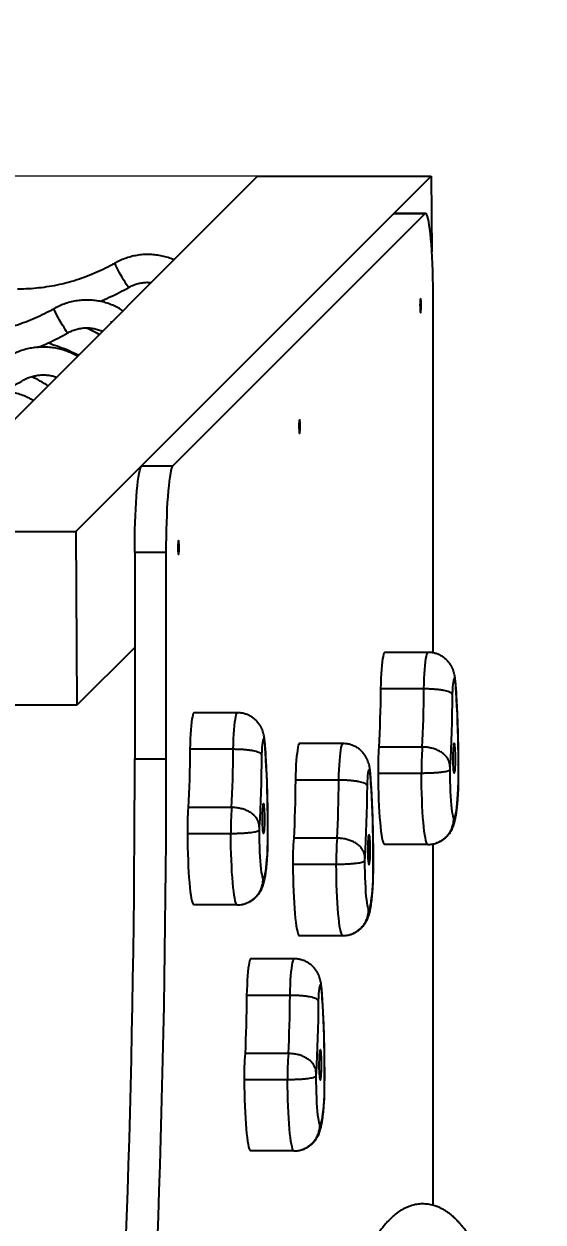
# Model space of a CAD drawing. Header units: millimetres. Extents: x -2930 to 2137, y -2830 to 2158.
# Drawn here: x 403 to 701, y 58 to 746 of the extents above; entities that cross this region are included whole.
import ezdxf

# ---------------------------------------------------------------- set-up
doc = ezdxf.new("R2010")
doc.units = ezdxf.units.MM
for name, color, linetype in [('DIKOM_ОБЪЕКТ', 7, 'Continuous'), ('DIKOM_РАЗМЕР_ЗОНА', 7, 'Continuous'), ('DIKOM_РАЗМЕР_ОБЪЕКТА', 7, 'Continuous')]:
    doc.layers.add(name, color=color, linetype=linetype)
doc.styles.add('style1', font='arial.ttf', dxfattribs={"width": 0.8})
doc.dimstyles.new('1-50', dxfattribs={"dimtxt": 300, "dimasz": 200, "dimexe": 100, "dimexo": 0, "dimgap": 100, "dimtad": 1, "dimdec": 0, "dimtxsty": 'style1', "dimcen": 0, "dimclrd": 7, "dimclre": 7, "dimadec": 1, "dimazin": 2, "dimtfac": 1, "dimtdec": 0, "dimtmove": 0, "dimatfit": 3, "dimfxl": 0, "dimlwd": 25, "dimlwe": 18, "dimarcsym": 0})

# ---------------------------------------------------------------- blocks, each defined once
blk = doc.blocks.new('*D1')
at = {"layer": 'Defpoints', "color": 0, "transparency": 16777216}
for p in [(637.08, 658.13), (-872.74, -617.13), (637.08, -617.13)]:
    blk.add_point(p, dxfattribs=at)
at = {"layer": 'DIKOM_РАЗМЕР_ОБЪЕКТА', "color": 7, "lineweight": 18, "transparency": 16777216}
for p, q in [((637.08, 658.13), (-972.74, 658.13)), ((637.08, -617.13), (-972.74, -617.13))]:
    blk.add_line(p, q, dxfattribs=at)
at = {"layer": 'DIKOM_РАЗМЕР_ОБЪЕКТА', "color": 7, "lineweight": 25, "transparency": 16777216}
blk.add_line((-872.74, 458.13), (-872.74, -417.13), dxfattribs=at)
at = {"layer": 'DIKOM_РАЗМЕР_ОБЪЕКТА', "color": 7, "transparency": 16777216}
for points in [[(-906.08, 458.13), (-839.41, 458.13), (-872.74, 658.13)], [(-906.08, -417.13), (-839.41, -417.13), (-872.74, -617.13)]]:
    blk.add_solid(points, dxfattribs=at)
at = {"layer": 'DIKOM_РАЗМЕР_ОБЪЕКТА', "color": 0, "transparency": 16777216, "insert": (-1126.02, 20.5), "char_height": 300, "attachment_point": 5, "rotation": 90, "style": 'style1'}
blk.add_mtext('1300', dxfattribs=at)
blk = doc.blocks.new('*D2')
at = {"layer": 'Defpoints', "color": 0, "transparency": 16777216}
for p in [(1137.08, 2158.13), (-2479.74, -2117.13), (1137.08, -2117.13)]:
    blk.add_point(p, dxfattribs=at)
at = {"layer": 'DIKOM_РАЗМЕР_ЗОНА', "color": 7, "lineweight": 18, "transparency": 16777216}
for p, q in [((1137.08, 2158.13), (-2579.74, 2158.13)), ((1137.08, -2117.13), (-2579.74, -2117.13))]:
    blk.add_line(p, q, dxfattribs=at)
at = {"layer": 'DIKOM_РАЗМЕР_ЗОНА', "color": 7, "lineweight": 25, "transparency": 16777216}
blk.add_line((-2479.74, 1958.13), (-2479.74, -1917.13), dxfattribs=at)
at = {"layer": 'DIKOM_РАЗМЕР_ЗОНА', "color": 7, "transparency": 16777216}
for points in [[(-2513.08, 1958.13), (-2446.41, 1958.13), (-2479.74, 2158.13)], [(-2513.08, -1917.13), (-2446.41, -1917.13), (-2479.74, -2117.13)]]:
    blk.add_solid(points, dxfattribs=at)
at = {"layer": 'DIKOM_РАЗМЕР_ЗОНА', "color": 0, "transparency": 16777216, "insert": (-2733.02, 20.5), "char_height": 300, "attachment_point": 5, "rotation": 90, "style": 'style1'}
blk.add_mtext('4300', dxfattribs=at)

msp = doc.modelspace()

# ---------------------------------------------------------------- linework, layer by layer
at = {"layer": 'DIKOM_ОБЪЕКТ'}
for p, q in [((537.46, 658.13), (333.42, 454.09)), ((637.08, 658.13), (433.04, 454.09)), ((537.46, 658.13), (637.08, 658.13)), ((637.08, 658.13), (637.41, 614.75)), ((615.49, 636.54), (470.9, 491.95)), ((633.42, 636.54), (488.83, 491.95)), ((615.49, 636.54), (615.87, 636.73)), ((633.42, 636.54), (615.49, 636.54)), ((633.8, 636.73), (615.87, 636.73)), ((638.16, 384.44), (638.16, 586.73)), ((470.9, 491.95), (488.83, 491.95)), ((333.42, 454.09), (433.04, 454.09)), ((433.04, 454.09), (433.8, 354.47)), ((484.85, 442.14), (466.92, 442.14)), ((466.92, 442.14), (466.92, 323.58)), ((484.85, 442.14), (484.85, 323.58)), ((466.92, 387.59), (433.8, 354.47)), ((635.31, 384.74), (610.4, 384.74)), ((632.88, 363.78), (607.97, 363.78)), ((433.8, 354.47), (334.18, 354.47)), ((525.9, 350.07), (501, 350.07)), ((586.44, 332.41), (561.53, 332.41)), ((631.95, 330.38), (607.05, 330.38)), ((466.92, 323.58), (484.85, 323.58)), ((523.48, 329.1), (498.57, 329.1)), ((584.01, 311.45), (559.1, 311.45)), ((631.47, 315.31), (606.56, 315.31)), ((522.55, 295.71), (497.65, 295.71)), ((522.07, 280.64), (497.16, 280.64)), ((583.08, 278.05), (558.18, 278.05)), ((635.04, 274.44), (610.13, 274.44)), ((635.07, 274.48), (635.51, 274.48)), ((638.16, 67.29), (638.16, 274.77)), ((582.6, 262.98), (557.69, 262.98)), ((525.63, 239.77), (500.73, 239.77)), ((525.67, 239.81), (526.11, 239.81)), ((586.17, 222.11), (561.26, 222.11)), ((586.2, 222.16), (586.64, 222.16)), ((558.48, 208.81), (533.57, 208.81)), ((556.05, 187.84), (531.15, 187.84)), ((555.13, 154.45), (530.22, 154.45)), ((554.64, 139.38), (529.74, 139.38)), ((558.21, 98.51), (533.3, 98.51)), ((558.25, 98.55), (558.68, 98.55))]:
    msp.add_line(p, q, dxfattribs=at)
at = {"layer": 'DIKOM_ОБЪЕКТ', "flags": 128}
for points in [[(638.16, 586.73), (638.14, 591.09), (638.09, 595.41), (638.01, 599.67), (637.9, 603.83), (637.75, 607.86), (637.58, 611.73), (637.37, 615.4), (637.14, 618.86), (636.88, 622.08), (636.6, 625.03), (636.3, 627.68), (635.98, 630.03), (635.64, 632.04), (635.29, 633.71), (634.93, 635.02), (634.56, 635.97), (634.18, 636.54), (633.8, 636.73), (633.42, 636.54)], [(463.46, 594.29), (463.38, 594.33), (463.11, 594.67), (462.66, 595.31), (462.07, 596.23), (461.35, 597.38), (460.55, 598.71), (459.7, 600.16), (458.84, 601.66), (458.01, 603.14), (457.24, 604.53), (456.59, 605.76), (456.06, 606.79), (455.7, 607.55), (455.52, 608.02), (455.5, 608.17)], [(630.97, 587.9), (630.86, 587.72), (630.77, 587.2), (630.69, 586.39), (630.64, 585.36), (630.62, 584.2), (630.63, 583.01), (630.67, 581.9), (630.73, 580.96), (630.82, 580.29), (630.92, 579.94), (631.02, 579.94), (631.12, 580.29), (631.2, 580.96), (631.27, 581.9), (631.31, 583.01), (631.31, 584.2), (631.29, 585.36), (631.24, 586.39), (631.16, 587.2), (631.07, 587.72), (630.97, 587.9)], [(428.46, 568.14), (428.38, 568.19), (428.11, 568.52), (427.66, 569.16), (427.07, 570.08), (426.35, 571.23), (425.55, 572.56), (424.7, 574.01), (423.84, 575.51), (423.01, 576.99), (422.24, 578.38), (421.59, 579.62), (421.06, 580.64), (420.7, 581.41), (420.52, 581.87), (420.5, 582.02)], [(561.51, 518.43), (561.4, 518.26), (561.31, 517.74), (561.23, 516.93), (561.18, 515.9), (561.16, 514.73), (561.17, 513.54), (561.2, 512.43), (561.27, 511.5), (561.35, 510.83), (561.45, 510.48), (561.56, 510.48), (561.66, 510.83), (561.74, 511.5), (561.81, 512.43), (561.85, 513.54), (561.85, 514.73), (561.83, 515.9), (561.78, 516.93), (561.7, 517.74), (561.61, 518.26), (561.51, 518.43)], [(466.92, 442.14), (466.94, 446.5), (466.99, 450.82), (467.07, 455.08), (467.18, 459.24), (467.33, 463.27), (467.51, 467.14), (467.71, 470.82), (467.94, 474.28), (468.2, 477.5), (468.48, 480.45), (468.78, 483.1), (469.1, 485.45), (469.44, 487.46), (469.79, 489.13), (470.15, 490.44), (470.52, 491.38), (470.9, 491.95)], [(488.83, 491.95), (488.45, 491.38), (488.08, 490.44), (487.72, 489.13), (487.37, 487.46), (487.03, 485.45), (486.71, 483.1), (486.41, 480.45), (486.13, 477.5), (485.87, 474.28), (485.64, 470.82), (485.44, 467.14), (485.26, 463.27), (485.12, 459.24), (485, 455.08), (484.92, 450.82), (484.87, 446.5), (484.85, 442.14)], [(492.04, 448.97), (491.94, 448.8), (491.85, 448.28), (491.77, 447.47), (491.72, 446.43), (491.7, 445.27), (491.7, 444.08), (491.74, 442.97), (491.81, 442.04), (491.89, 441.37), (491.99, 441.02), (492.1, 441.02), (492.2, 441.37), (492.28, 442.04), (492.35, 442.97), (492.38, 444.08), (492.39, 445.27), (492.37, 446.43), (492.32, 447.47), (492.24, 448.28), (492.15, 448.8), (492.04, 448.97)], [(610.4, 384.74), (610.23, 384.68), (609.95, 384.28), (609.68, 383.53), (609.42, 382.44), (609.16, 381.02), (608.93, 379.29), (608.71, 377.26), (608.51, 374.98), (608.34, 372.45), (608.19, 369.72), (608.07, 366.82), (607.97, 363.78)], [(632.88, 363.78), (632.97, 366.82), (633.09, 369.72), (633.24, 372.45), (633.42, 374.98), (633.61, 377.26), (633.83, 379.29), (634.07, 381.02), (634.32, 382.44), (634.58, 383.53), (634.86, 384.28), (635.14, 384.68), (635.31, 384.74)], [(651.34, 361.94), (651.24, 363.92), (651.11, 365.69), (650.95, 367.18), (650.78, 368.35), (650.59, 369.18), (650.39, 369.64), (650.19, 369.73), (649.99, 369.43), (649.8, 368.75), (649.62, 367.72), (649.45, 366.36), (649.31, 364.7), (649.2, 362.81), (649.11, 360.72)], [(607.97, 363.78), (607.93, 359.39), (607.87, 355.03), (607.78, 350.73), (607.67, 346.48), (607.55, 342.31), (607.4, 338.23), (607.23, 334.25), (607.05, 330.38)], [(631.95, 330.38), (632.14, 334.25), (632.31, 338.23), (632.45, 342.31), (632.58, 346.48), (632.69, 350.73), (632.77, 355.03), (632.84, 359.39), (632.88, 363.78)], [(649.11, 360.72), (649.05, 355.22), (648.95, 349.78), (648.83, 344.41), (648.69, 339.13), (648.51, 333.96), (648.31, 328.91), (648.09, 324.01), (647.83, 319.27)], [(652.61, 306.19), (652.67, 311.1), (652.7, 316.04), (652.71, 321), (652.67, 325.94), (652.61, 330.84), (652.52, 335.68), (652.39, 340.43), (652.24, 345.06), (652.06, 349.55), (651.85, 353.88), (651.61, 358.01), (651.34, 361.94)], [(501, 350.07), (500.83, 350), (500.55, 349.61), (500.28, 348.86), (500.01, 347.77), (499.76, 346.35), (499.52, 344.62), (499.31, 342.59), (499.11, 340.31), (498.93, 337.78), (498.78, 335.05), (498.66, 332.15), (498.57, 329.1)], [(523.48, 329.1), (523.57, 332.15), (523.69, 335.05), (523.84, 337.78), (524.01, 340.31), (524.21, 342.59), (524.43, 344.62), (524.67, 346.35), (524.92, 347.77), (525.18, 348.86), (525.45, 349.61), (525.73, 350), (525.9, 350.07)], [(541.94, 327.27), (541.84, 329.25), (541.71, 331.01), (541.55, 332.5), (541.38, 333.68), (541.19, 334.51), (540.99, 334.97), (540.79, 335.06), (540.59, 334.75), (540.4, 334.08), (540.21, 333.04), (540.05, 331.68), (539.91, 330.03), (539.79, 328.14), (539.71, 326.05)], [(561.53, 332.41), (561.36, 332.35), (561.08, 331.95), (560.81, 331.2), (560.54, 330.11), (560.29, 328.69), (560.06, 326.96), (559.84, 324.94), (559.64, 322.65), (559.47, 320.12), (559.32, 317.39), (559.2, 314.49), (559.1, 311.45)], [(584.01, 311.45), (584.1, 314.49), (584.22, 317.39), (584.37, 320.12), (584.54, 322.65), (584.74, 324.94), (584.96, 326.96), (585.2, 328.69), (585.45, 330.11), (585.71, 331.2), (585.99, 331.95), (586.27, 332.35), (586.44, 332.41)], [(650.23, 332.57), (650.08, 332.4), (649.93, 331.87), (649.8, 331.03), (649.69, 329.89), (649.59, 328.51), (649.53, 326.94), (649.49, 325.25), (649.48, 323.51), (649.5, 321.78), (649.56, 320.15), (649.64, 318.67), (649.74, 317.4), (649.87, 316.4), (650.01, 315.72), (650.15, 315.36), (650.31, 315.36), (650.46, 315.72), (650.6, 316.4), (650.72, 317.4), (650.82, 318.67), (650.91, 320.15), (650.96, 321.78), (650.98, 323.51), (650.97, 325.25), (650.94, 326.94), (650.87, 328.51), (650.78, 329.89), (650.66, 331.03), (650.53, 331.87), (650.38, 332.4), (650.23, 332.57)], [(461.28, 31.79), (461.85, 46.23), (462.39, 60.82), (462.9, 75.55), (463.38, 90.41), (463.84, 105.4), (464.26, 120.49), (464.65, 135.7), (465.01, 151.01), (465.34, 166.4), (465.64, 181.88), (465.91, 197.44), (466.14, 213.06), (466.35, 228.74), (466.52, 244.47), (466.67, 260.24), (466.78, 276.04), (466.86, 291.87), (466.91, 307.72), (466.92, 323.58)], [(484.85, 323.58), (484.84, 307.72), (484.79, 291.87), (484.71, 276.04), (484.6, 260.24), (484.46, 244.47), (484.28, 228.74), (484.08, 213.06), (483.84, 197.44), (483.57, 181.88), (483.27, 166.4), (482.94, 151.01), (482.58, 135.7), (482.19, 120.49), (481.77, 105.4), (481.31, 90.41), (480.83, 75.55), (480.32, 60.82), (479.78, 46.23), (479.21, 31.79)], [(498.57, 329.1), (498.53, 324.72), (498.46, 320.36), (498.38, 316.06), (498.27, 311.81), (498.15, 307.64), (498, 303.56), (497.83, 299.58), (497.65, 295.71)], [(522.55, 295.71), (522.74, 299.58), (522.9, 303.56), (523.05, 307.64), (523.18, 311.81), (523.28, 316.06), (523.37, 320.36), (523.43, 324.72), (523.48, 329.1)], [(539.71, 326.05), (539.64, 320.55), (539.55, 315.11), (539.43, 309.74), (539.28, 304.46), (539.11, 299.28), (538.91, 294.24), (538.68, 289.34), (538.43, 284.6)], [(543.21, 271.52), (543.27, 276.42), (543.3, 281.37), (543.3, 286.32), (543.27, 291.27), (543.21, 296.17), (543.12, 301.01), (542.99, 305.76), (542.84, 310.39), (542.66, 314.88), (542.44, 319.21), (542.21, 323.34), (541.94, 327.27)], [(602.47, 309.61), (602.37, 311.6), (602.24, 313.36), (602.08, 314.85), (601.91, 316.02), (601.72, 316.85), (601.52, 317.32), (601.32, 317.4), (601.12, 317.1), (600.93, 316.42), (600.75, 315.39), (600.58, 314.03), (600.44, 312.38), (600.33, 310.48), (600.24, 308.39)], [(647.71, 317.33), (647.74, 314.11), (647.79, 310.94), (647.88, 307.85), (647.99, 304.9), (648.14, 302.12), (648.31, 299.54), (648.5, 297.2), (648.72, 295.11), (648.95, 293.32), (649.21, 291.84), (649.47, 290.7), (649.74, 289.89), (650.02, 289.45)], [(559.1, 311.45), (559.06, 307.06), (559, 302.7), (558.91, 298.4), (558.8, 294.15), (558.68, 289.98), (558.53, 285.9), (558.36, 281.92), (558.18, 278.05)], [(583.08, 278.05), (583.27, 281.92), (583.44, 285.9), (583.58, 289.98), (583.71, 294.15), (583.82, 298.4), (583.9, 302.7), (583.96, 307.06), (584.01, 311.45)], [(603.74, 253.86), (603.8, 258.77), (603.83, 263.71), (603.83, 268.67), (603.8, 273.61), (603.74, 278.52), (603.65, 283.36), (603.52, 288.1), (603.37, 292.74), (603.19, 297.23), (602.98, 301.55), (602.74, 305.69), (602.47, 309.61)], [(606.56, 315.31), (606.6, 311.39), (606.67, 307.52), (606.77, 303.75), (606.9, 300.08), (607.05, 296.57), (607.24, 293.23), (607.45, 290.09), (607.68, 287.18), (607.93, 284.53), (608.21, 282.14), (608.5, 280.04), (608.8, 278.26), (609.12, 276.79), (609.45, 275.66), (609.79, 274.88), (610.13, 274.44)], [(635.04, 274.44), (634.69, 274.88), (634.36, 275.66), (634.03, 276.79), (633.71, 278.26), (633.4, 280.04), (633.11, 282.14), (632.84, 284.53), (632.58, 287.18), (632.35, 290.09), (632.14, 293.23), (631.96, 296.57), (631.8, 300.08), (631.67, 303.75), (631.58, 307.52), (631.51, 311.39), (631.47, 315.31)], [(600.24, 308.39), (600.18, 302.89), (600.08, 297.45), (599.96, 292.08), (599.82, 286.8), (599.64, 281.63), (599.44, 276.58), (599.22, 271.68), (598.96, 266.95)], [(650.02, 289.45), (650.33, 289.67), (650.64, 290.25), (650.94, 291.18), (651.22, 292.45), (651.5, 294.03), (651.76, 295.93), (652.01, 298.12), (652.23, 300.58), (652.43, 303.28), (652.61, 306.19)], [(540.83, 297.9), (540.68, 297.73), (540.53, 297.2), (540.4, 296.36), (540.28, 295.22), (540.19, 293.84), (540.12, 292.27), (540.08, 290.58), (540.08, 288.84), (540.1, 287.11), (540.15, 285.48), (540.23, 283.99), (540.34, 282.73), (540.46, 281.73), (540.6, 281.04), (540.75, 280.69), (540.9, 280.69), (541.05, 281.04), (541.19, 281.73), (541.32, 282.73), (541.42, 283.99), (541.5, 285.48), (541.56, 287.11), (541.58, 288.84), (541.57, 290.58), (541.53, 292.27), (541.47, 293.84), (541.37, 295.22), (541.26, 296.36), (541.12, 297.2), (540.98, 297.73), (540.83, 297.9)], [(538.31, 282.66), (538.33, 279.44), (538.39, 276.26), (538.48, 273.18), (538.59, 270.23), (538.74, 267.45), (538.91, 264.87), (539.1, 262.52), (539.32, 260.44), (539.55, 258.65), (539.8, 257.17), (540.07, 256.02), (540.34, 255.22), (540.62, 254.78)], [(497.16, 280.64), (497.2, 276.72), (497.27, 272.85), (497.37, 269.07), (497.5, 265.41), (497.65, 261.9), (497.83, 258.56), (498.04, 255.42), (498.27, 252.51), (498.53, 249.85), (498.8, 247.47), (499.09, 245.37), (499.4, 243.59), (499.72, 242.12), (500.05, 240.99), (500.39, 240.21), (500.73, 239.77)], [(525.63, 239.77), (525.29, 240.21), (524.95, 240.99), (524.62, 242.12), (524.31, 243.59), (524, 245.37), (523.71, 247.47), (523.43, 249.85), (523.18, 252.51), (522.95, 255.42), (522.74, 258.56), (522.56, 261.9), (522.4, 265.41), (522.27, 269.07), (522.17, 272.85), (522.1, 276.72), (522.07, 280.64)], [(601.36, 280.24), (601.21, 280.07), (601.06, 279.55), (600.93, 278.7), (600.81, 277.56), (600.72, 276.18), (600.65, 274.61), (600.62, 272.92), (600.61, 271.18), (600.63, 269.46), (600.68, 267.82), (600.77, 266.34), (600.87, 265.07), (600.99, 264.08), (601.13, 263.39), (601.28, 263.04), (601.44, 263.04), (601.58, 263.39), (601.72, 264.08), (601.85, 265.07), (601.95, 266.34), (602.03, 267.82), (602.09, 269.46), (602.11, 271.18), (602.1, 272.92), (602.06, 274.61), (602, 276.18), (601.9, 277.56), (601.79, 278.7), (601.66, 279.55), (601.51, 280.07), (601.36, 280.24)], [(540.62, 254.78), (540.93, 255), (541.23, 255.58), (541.53, 256.51), (541.82, 257.77), (542.1, 259.36), (542.36, 261.26), (542.6, 263.45), (542.83, 265.91), (543.03, 268.61), (543.21, 271.52)], [(557.69, 262.98), (557.73, 259.06), (557.8, 255.19), (557.9, 251.42), (558.03, 247.76), (558.18, 244.24), (558.37, 240.9), (558.58, 237.76), (558.81, 234.86), (559.06, 232.2), (559.34, 229.81), (559.63, 227.71), (559.93, 225.93), (560.25, 224.46), (560.58, 223.33), (560.92, 222.55), (561.26, 222.11)], [(586.17, 222.11), (585.82, 222.55), (585.49, 223.33), (585.16, 224.46), (584.84, 225.93), (584.53, 227.71), (584.24, 229.81), (583.97, 232.2), (583.71, 234.86), (583.48, 237.76), (583.27, 240.9), (583.09, 244.24), (582.93, 247.76), (582.8, 251.42), (582.71, 255.19), (582.64, 259.06), (582.6, 262.98)], [(598.84, 265), (598.87, 261.78), (598.92, 258.61), (599.01, 255.53), (599.12, 252.58), (599.27, 249.79), (599.44, 247.21), (599.63, 244.87), (599.85, 242.78), (600.08, 240.99), (600.34, 239.51), (600.6, 238.37), (600.87, 237.56), (601.15, 237.12)], [(601.15, 237.12), (601.46, 237.35), (601.77, 237.93), (602.06, 238.85), (602.35, 240.12), (602.63, 241.71), (602.89, 243.6), (603.14, 245.79), (603.36, 248.25), (603.56, 250.95), (603.74, 253.86)], [(533.57, 208.81), (533.4, 208.74), (533.12, 208.35), (532.85, 207.6), (532.59, 206.51), (532.34, 205.09), (532.1, 203.36), (531.88, 201.33), (531.68, 199.04), (531.51, 196.52), (531.36, 193.79), (531.24, 190.88), (531.15, 187.84)], [(556.05, 187.84), (556.14, 190.88), (556.26, 193.79), (556.41, 196.52), (556.59, 199.04), (556.78, 201.33), (557, 203.36), (557.24, 205.09), (557.49, 206.51), (557.76, 207.6), (558.03, 208.35), (558.31, 208.74), (558.48, 208.81)], [(574.52, 186.01), (574.41, 187.99), (574.28, 189.75), (574.13, 191.24), (573.95, 192.42), (573.76, 193.25), (573.57, 193.71), (573.36, 193.79), (573.16, 193.49), (572.97, 192.82), (572.79, 191.78), (572.63, 190.42), (572.48, 188.77), (572.37, 186.88), (572.28, 184.78)], [(531.15, 187.84), (531.1, 183.46), (531.04, 179.1), (530.95, 174.79), (530.85, 170.55), (530.72, 166.38), (530.57, 162.3), (530.41, 158.32), (530.22, 154.45)], [(555.13, 154.45), (555.31, 158.32), (555.48, 162.3), (555.62, 166.38), (555.75, 170.55), (555.86, 174.79), (555.94, 179.1), (556.01, 183.46), (556.05, 187.84)], [(575.78, 130.26), (575.84, 135.16), (575.88, 140.11), (575.88, 145.06), (575.85, 150.01), (575.78, 154.91), (575.69, 159.75), (575.57, 164.5), (575.41, 169.13), (575.23, 173.62), (575.02, 177.95), (574.78, 182.08), (574.52, 186.01)], [(572.28, 184.78), (572.22, 179.29), (572.13, 173.85), (572.01, 168.47), (571.86, 163.19), (571.68, 158.02), (571.48, 152.98), (571.26, 148.08), (571.01, 143.34)], [(573.4, 156.64), (573.25, 156.47), (573.11, 155.94), (572.97, 155.1), (572.86, 153.96), (572.76, 152.58), (572.7, 151.01), (572.66, 149.32), (572.65, 147.58), (572.67, 145.85), (572.73, 144.22), (572.81, 142.73), (572.91, 141.47), (573.04, 140.47), (573.18, 139.78), (573.33, 139.43), (573.48, 139.43), (573.63, 139.78), (573.77, 140.47), (573.89, 141.47), (574, 142.73), (574.08, 144.22), (574.13, 145.85), (574.15, 147.58), (574.15, 149.32), (574.11, 151.01), (574.04, 152.58), (573.95, 153.96), (573.83, 155.1), (573.7, 155.94), (573.55, 156.47), (573.4, 156.64)], [(529.74, 139.38), (529.77, 135.46), (529.84, 131.59), (529.94, 127.81), (530.07, 124.15), (530.23, 120.64), (530.41, 117.3), (530.62, 114.16), (530.85, 111.25), (531.1, 108.59), (531.38, 106.21), (531.67, 104.11), (531.98, 102.32), (532.29, 100.86), (532.62, 99.73), (532.96, 98.95), (533.3, 98.51)], [(558.21, 98.51), (557.87, 98.95), (557.53, 99.73), (557.2, 100.86), (556.88, 102.32), (556.57, 104.11), (556.28, 106.21), (556.01, 108.59), (555.75, 111.25), (555.52, 114.16), (555.31, 117.3), (555.13, 120.64), (554.97, 124.15), (554.85, 127.81), (554.75, 131.59), (554.68, 135.46), (554.64, 139.38)], [(570.88, 141.4), (570.91, 138.18), (570.96, 135), (571.05, 131.92), (571.17, 128.97), (571.31, 126.19), (571.48, 123.61), (571.68, 121.26), (571.89, 119.18), (572.13, 117.39), (572.38, 115.91), (572.64, 114.76), (572.91, 113.96), (573.19, 113.52)], [(573.19, 113.52), (573.5, 113.74), (573.81, 114.32), (574.11, 115.25), (574.4, 116.51), (574.67, 118.1), (574.93, 120), (575.18, 122.19), (575.4, 124.64), (575.6, 127.34), (575.78, 130.26)]]:
    msp.add_lwpolyline(points, dxfattribs=at)
at = {"layer": 'DIKOM_ОБЪЕКТ'}
for centre, radius, start, end in [((749.27, 318.26), 142.74, 175.12866, 181.1851), ((774.18, 318.26), 142.74, 175.12866, 181.1851), ((652.76, 317.99), 5.09, 165.34681, 187.39696), ((639.89, 283.59), 142.76, 175.12899, 181.18476), ((664.78, 283.59), 142.74, 175.12865, 181.1851), ((543.35, 283.32), 5.09, 165.34652, 187.39714), ((700.4, 265.93), 142.74, 175.12866, 181.1851), ((725.31, 265.93), 142.75, 175.12852, 181.18478), ((603.89, 265.66), 5.09, 165.34959, 187.39412), ((672.45, 142.33), 142.75, 175.12853, 181.18477), ((697.35, 142.33), 142.74, 175.12867, 181.18509), ((575.93, 142.06), 5.09, 165.3451, 187.39859)]:
    msp.add_arc(centre, radius, start, end, dxfattribs=at)
for points, knots in [([(489.43, 610.1), (488.85, 610.36), (487.22, 611.08), (484.4, 611.94), (481.01, 612.7), (477.57, 613.14), (474.1, 613.27), (470.64, 613.08), (467.2, 612.57), (463.83, 611.76), (460.55, 610.64), (457.77, 609.42), (456.13, 608.52), (455.5, 608.17)], [0, 0, 0, 0, 0.053879, 0.152204, 0.250536, 0.348873, 0.447215, 0.545561, 0.643907, 0.742254, 0.840598, 0.938938, 1, 1, 1, 1]), ([(455.5, 608.17), (454.63, 607.68), (452.02, 606.21), (447.58, 603.98), (442.14, 601.58), (436.57, 599.48), (430.91, 597.68), (425.15, 596.17), (419.32, 594.98), (413.44, 594.09), (407.52, 593.52), (402.9, 593.31), (400.27, 593.29), (399.62, 593.29)], [0, 0, 0, 0, 0.051682, 0.153331, 0.254987, 0.356641, 0.458294, 0.559945, 0.661595, 0.763243, 0.864891, 0.966538, 1, 1, 1, 1]), ([(446.87, 586.31), (448.7, 587.06), (452.49, 588.61), (458.03, 591.28), (461.67, 593.3), (463.46, 594.29)], [0, 0, 0, 0, 0.321814, 0.666618, 1, 1, 1, 1]), ([(463.46, 594.29), (463.81, 594.48), (464.92, 595.1), (466.91, 595.94), (469.44, 596.7), (472.04, 597.13), (474.38, 597.28), (475.84, 597.14), (476.42, 597.09)], [0, 0, 0, 0, 0.088135, 0.283607, 0.479137, 0.674622, 0.870079, 1, 1, 1, 1]), ([(460.2, 580.87), (459.78, 581.16), (458.4, 582.09), (455.89, 583.38), (452.71, 584.75), (449.4, 585.8), (446.01, 586.55), (442.57, 586.99), (439.1, 587.12), (435.64, 586.93), (432.2, 586.43), (428.83, 585.61), (425.55, 584.49), (422.77, 583.27), (421.13, 582.37), (420.5, 582.02)], [0, 0, 0, 0, 0.036559, 0.119441, 0.202332, 0.28523, 0.368132, 0.45104, 0.533951, 0.616865, 0.699781, 0.782696, 0.865609, 0.94852, 1, 1, 1, 1]), ([(420.5, 582.02), (419.63, 581.53), (417.02, 580.06), (412.58, 577.83), (407.14, 575.44), (401.57, 573.34), (395.91, 571.53), (390.15, 570.03), (384.32, 568.83), (378.44, 567.94), (372.52, 567.37), (367.9, 567.16), (365.27, 567.15), (364.62, 567.14)], [0, 0, 0, 0, 0.051682, 0.153331, 0.254987, 0.356641, 0.458294, 0.559945, 0.661595, 0.763243, 0.864891, 0.966538, 1, 1, 1, 1]), ([(428.46, 568.14), (428.81, 568.33), (429.92, 568.95), (431.91, 569.79), (434.44, 570.55), (437.04, 570.99), (439.68, 571.12), (442.31, 570.94), (444.9, 570.43), (446.96, 569.82), (448.1, 569.28), (448.44, 569.11)], [0, 0, 0, 0, 0.05716, 0.183937, 0.31075, 0.437535, 0.564301, 0.691055, 0.817807, 0.944566, 1, 1, 1, 1]), ([(446.59, 567.26), (445.11, 568.08), (442.68, 569.43), (440.16, 570.59), (439.17, 571.04)], [0, 0, 0, 0, 0.6092, 1, 1, 1, 1]), ([(453.62, 574.29), (453.46, 574.28), (453.23, 574.27), (453.08, 574.27), (453.04, 574.27)], [0, 0, 0, 0, 0.704798, 1, 1, 1, 1]), ([(411.23, 559.91), (411.31, 559.94), (413.39, 560.69), (417.35, 562.44), (423.03, 565.12), (426.67, 567.15), (428.46, 568.14)], [0, 0, 0, 0, 0.013691, 0.346133, 0.678573, 1, 1, 1, 1]), ([(434.07, 554.74), (433.95, 554.81), (432.87, 555.5), (430.66, 556.57), (427.47, 557.89), (424.15, 558.9), (420.76, 559.61), (417.31, 560.02), (413.83, 560.12), (410.36, 559.91), (406.92, 559.39), (403.55, 558.57), (400.26, 557.45), (397.62, 556.28), (396.1, 555.46), (395.59, 555.19)], [0, 0, 0, 0, 0.010282, 0.096163, 0.182103, 0.268096, 0.354134, 0.440211, 0.526318, 0.612446, 0.698582, 0.784717, 0.87084, 0.956941, 1, 1, 1, 1]), ([(417.25, 562.43), (418.97, 561.88), (422.58, 560.74), (427.95, 558.61), (432.06, 556.82), (434.28, 555.66), (434.75, 555.42)], [0, 0, 0, 0, 0.287063, 0.601945, 0.91683, 1, 1, 1, 1]), ([(403.38, 541.21), (403.72, 541.4), (404.83, 541.99), (406.81, 542.81), (409.32, 543.54), (411.91, 543.98), (414.53, 544.12), (417.15, 543.96), (419.69, 543.53), (421.3, 543.01), (422.09, 542.75)], [0, 0, 0, 0, 0.061724, 0.197144, 0.332449, 0.467554, 0.60252, 0.73741, 0.872273, 1, 1, 1, 1]), ([(389.75, 534.67), (390.62, 535.02), (393.46, 536.16), (398.02, 538.33), (401.62, 540.27), (403.38, 541.21)], [0, 0, 0, 0, 0.1868885, 0.6050907, 1, 1, 1, 1]), ([(417.17, 537.84), (415.7, 538.75), (412.68, 540.61), (409.53, 542.24), (407.91, 543.08)], [0, 0, 0, 0, 0.48769, 1, 1, 1, 1]), ([(408.77, 529.44), (407.81, 529.97), (405.84, 531.07), (402.68, 532.38), (399.38, 533.44), (395.99, 534.19), (392.55, 534.62), (389.08, 534.75), (385.61, 534.56), (382.18, 534.05), (378.8, 533.24), (375.52, 532.12), (372.76, 530.9), (371.13, 530.01), (370.51, 529.67)], [0, 0, 0, 0, 0.0824621, 0.1689111, 0.2553726, 0.3418442, 0.4283236, 0.5148103, 0.601302, 0.6877953, 0.7742875, 0.8607778, 0.9472625, 1, 1, 1, 1]), ([(651.38, 362.74), (651.37, 362.99), (651.33, 363.97), (651.23, 365.61), (651.06, 367.62), (650.83, 369.69), (650.53, 371.53), (650.1, 373.27), (649.63, 374.69), (649.03, 376.11), (648.21, 377.59), (647.16, 379.08), (645.88, 380.49), (644.38, 381.78), (642.68, 382.87), (640.83, 383.75), (638.87, 384.36), (637.01, 384.71), (635.82, 384.71), (635.31, 384.71)], [0, 0, 0, 0, 0.023905, 0.09391, 0.166385, 0.245084, 0.342542, 0.400556, 0.447667, 0.495763, 0.547133, 0.601634, 0.658245, 0.71633, 0.775417, 0.835139, 0.895261, 0.955628, 1, 1, 1, 1]), ([(649.11, 360.72), (649.11, 360.72), (649.01, 360.98), (648.61, 361.42), (647.53, 361.99), (646.19, 362.45), (644.49, 362.85), (642.52, 363.18), (640.29, 363.44), (637.92, 363.63), (635.41, 363.75), (633.73, 363.77), (632.88, 363.78)], [0, 0, 0, 0, 0.002045, 0.145147, 0.250937, 0.359757, 0.465085, 0.573434, 0.678554, 0.786707, 0.891827, 1, 1, 1, 1]), ([(651.29, 362.74), (651.34, 362.48), (651.38, 362.21), (651.35, 361.95), (651.34, 361.94)], [0, 0, 0, 0, 0.965366, 1, 1, 1, 1]), ([(652.66, 305.71), (652.66, 305.74), (652.69, 307.31), (652.73, 310.46), (652.76, 315.15), (652.77, 319.87), (652.75, 324.58), (652.7, 329.27), (652.62, 333.91), (652.52, 338.48), (652.39, 342.97), (652.23, 347.36), (652.04, 351.62), (651.83, 355.75), (651.61, 359.52), (651.45, 361.82), (651.37, 362.87)], [0, 0, 0, 0, 0.001478, 0.07909, 0.156671, 0.234225, 0.311775, 0.389336, 0.466926, 0.544568, 0.622287, 0.700112, 0.77808, 0.856234, 0.934633, 1, 1, 1, 1]), ([(541.98, 328.07), (541.97, 328.32), (541.92, 329.3), (541.82, 330.94), (541.66, 332.95), (541.42, 335.02), (541.13, 336.86), (540.7, 338.6), (540.23, 340.02), (539.62, 341.44), (538.81, 342.92), (537.76, 344.4), (536.48, 345.82), (534.97, 347.1), (533.28, 348.2), (531.43, 349.08), (529.47, 349.69), (527.61, 350.03), (526.41, 350.03), (525.91, 350.03)], [0, 0, 0, 0, 0.023907, 0.09391, 0.166387, 0.245085, 0.342543, 0.400556, 0.447668, 0.495763, 0.547132, 0.601635, 0.658245, 0.71633, 0.775417, 0.835138, 0.895261, 0.955628, 1, 1, 1, 1]), ([(602.51, 310.41), (602.5, 310.66), (602.45, 311.64), (602.36, 313.28), (602.19, 315.29), (601.96, 317.36), (601.66, 319.2), (601.23, 320.94), (600.76, 322.36), (600.16, 323.78), (599.34, 325.26), (598.29, 326.75), (597.01, 328.16), (595.5, 329.45), (593.81, 330.54), (591.96, 331.42), (590, 332.03), (588.14, 332.38), (586.95, 332.38), (586.44, 332.38)], [0, 0, 0, 0, 0.023907, 0.09391, 0.166386, 0.245085, 0.342543, 0.400555, 0.447667, 0.495762, 0.547132, 0.601634, 0.658245, 0.716331, 0.775416, 0.835139, 0.895261, 0.955628, 1, 1, 1, 1]), ([(647.83, 319.27), (647.83, 319.28), (647.81, 319.87), (647.68, 320.96), (647.19, 322.58), (646.33, 324.21), (645.03, 325.77), (643.38, 327.15), (641.46, 328.29), (639.28, 329.22), (636.94, 329.88), (634.47, 330.3), (632.8, 330.36), (631.95, 330.38)], [0, 0, 0, 0, 0.001079, 0.081255, 0.164375, 0.268223, 0.375112, 0.478071, 0.583957, 0.686486, 0.79196, 0.894489, 1, 1, 1, 1]), ([(539.71, 326.05), (539.71, 326.05), (539.61, 326.31), (539.21, 326.75), (538.13, 327.32), (536.78, 327.78), (535.08, 328.18), (533.12, 328.51), (530.89, 328.77), (528.52, 328.96), (526.01, 329.08), (524.33, 329.1), (523.48, 329.1)], [0, 0, 0, 0, 0.002048, 0.14515, 0.250939, 0.359757, 0.465086, 0.573433, 0.678554, 0.786708, 0.891827, 1, 1, 1, 1]), ([(541.89, 328.07), (541.93, 327.81), (541.98, 327.54), (541.94, 327.28), (541.94, 327.27)], [0, 0, 0, 0, 0.965329, 1, 1, 1, 1]), ([(543.26, 271.04), (543.26, 271.07), (543.28, 272.64), (543.32, 275.78), (543.36, 280.48), (543.37, 285.2), (543.35, 289.91), (543.3, 294.6), (543.22, 299.24), (543.11, 303.81), (542.98, 308.3), (542.82, 312.69), (542.64, 316.95), (542.43, 321.08), (542.2, 324.85), (542.04, 327.15), (541.97, 328.19)], [0, 0, 0, 0, 0.001478, 0.079091, 0.156671, 0.234226, 0.311775, 0.389336, 0.466926, 0.544568, 0.622288, 0.700114, 0.778081, 0.856235, 0.934633, 1, 1, 1, 1]), ([(647.71, 317.33), (647.71, 317.33), (647.61, 317.08), (647.22, 316.78), (646.15, 316.41), (644.81, 316.13), (643.11, 315.88), (641.14, 315.68), (638.91, 315.52), (636.52, 315.4), (634.01, 315.32), (632.32, 315.31), (631.47, 315.31)], [0, 0, 0, 0, 0.001682, 0.143231, 0.248864, 0.357557, 0.463118, 0.571735, 0.677271, 0.785868, 0.891403, 1, 1, 1, 1]), ([(600.24, 308.39), (600.24, 308.39), (600.14, 308.66), (599.74, 309.1), (598.66, 309.66), (597.31, 310.12), (595.62, 310.52), (593.65, 310.85), (591.42, 311.11), (589.05, 311.3), (586.54, 311.42), (584.86, 311.44), (584.01, 311.45)], [0, 0, 0, 0, 0.002043, 0.145149, 0.250939, 0.359759, 0.465086, 0.573434, 0.678554, 0.786707, 0.891829, 1, 1, 1, 1]), ([(602.42, 310.41), (602.47, 310.15), (602.51, 309.88), (602.48, 309.62), (602.47, 309.61)], [0, 0, 0, 0, 0.965329, 1, 1, 1, 1]), ([(603.79, 253.38), (603.79, 253.41), (603.82, 254.98), (603.86, 258.13), (603.89, 262.83), (603.9, 267.54), (603.88, 272.25), (603.83, 276.94), (603.75, 281.58), (603.65, 286.15), (603.51, 290.64), (603.36, 295.03), (603.17, 299.3), (602.96, 303.42), (602.74, 307.19), (602.58, 309.49), (602.5, 310.54)], [0, 0, 0, 0, 0.001478, 0.079091, 0.156671, 0.234226, 0.311775, 0.389336, 0.466926, 0.544568, 0.622287, 0.700113, 0.77808, 0.856234, 0.934633, 1, 1, 1, 1]), ([(637.79, 274.72), (637.95, 274.74), (638.8, 274.86), (640.26, 275.33), (642.1, 276.12), (643.75, 277.12), (645.21, 278.26), (646.46, 279.5), (647.51, 280.79), (648.36, 282.08), (649.05, 283.35), (649.6, 284.6), (650.07, 285.87), (650.49, 287.27), (650.91, 289.03), (651.3, 291.11), (651.65, 293.52), (651.94, 296.06), (652.2, 298.76), (652.42, 301.68), (652.57, 303.97), (652.64, 305.34), (652.65, 305.64)], [0, 0, 0, 0, 0.010234, 0.053312, 0.095013, 0.135477, 0.174766, 0.21291, 0.249951, 0.286131, 0.322225, 0.359475, 0.399888, 0.446873, 0.50661, 0.594258, 0.67536, 0.750557, 0.829715, 0.905253, 0.978828, 1, 1, 1, 1]), ([(652.56, 305.65), (652.6, 305.82), (652.65, 306), (652.61, 306.19), (652.61, 306.19)], [0, 0, 0, 0, 0.973408, 1, 1, 1, 1]), ([(538.43, 284.6), (538.43, 284.61), (538.41, 285.2), (538.27, 286.29), (537.79, 287.91), (536.93, 289.54), (535.63, 291.1), (533.98, 292.47), (532.05, 293.62), (529.87, 294.54), (527.54, 295.21), (525.06, 295.63), (523.4, 295.68), (522.55, 295.71)], [0, 0, 0, 0, 0.001079, 0.081257, 0.164376, 0.268224, 0.375111, 0.478071, 0.583957, 0.686485, 0.79196, 0.894489, 1, 1, 1, 1]), ([(635.04, 274.44), (635.88, 274.49), (637.56, 274.57), (640.01, 275.23), (642.31, 276.26), (644.42, 277.67), (646.26, 279.42), (647.78, 281.45), (648.94, 283.71), (649.79, 286.36), (650.02, 288.31), (650.02, 289.42), (650.02, 289.45)], [0, 0, 0, 0, 0.107305, 0.214612, 0.321918, 0.429225, 0.536549, 0.643876, 0.751256, 0.858637, 0.996644, 1, 1, 1, 1]), ([(538.31, 282.66), (538.31, 282.66), (538.21, 282.4), (537.82, 282.11), (536.75, 281.74), (535.41, 281.46), (533.71, 281.21), (531.74, 281.01), (529.5, 280.84), (527.12, 280.73), (524.61, 280.65), (522.92, 280.64), (522.07, 280.64)], [0, 0, 0, 0, 0.001682, 0.143231, 0.248866, 0.357556, 0.46312, 0.571737, 0.677271, 0.785868, 0.891403, 1, 1, 1, 1]), ([(598.96, 266.95), (598.96, 266.95), (598.94, 267.54), (598.81, 268.64), (598.32, 270.25), (597.46, 271.88), (596.16, 273.44), (594.51, 274.82), (592.59, 275.96), (590.41, 276.89), (588.07, 277.55), (585.59, 277.97), (583.93, 278.03), (583.08, 278.05)], [0, 0, 0, 0, 0.001078, 0.081257, 0.164376, 0.268225, 0.375113, 0.478071, 0.583959, 0.686487, 0.791959, 0.894489, 1, 1, 1, 1]), ([(528.38, 240.05), (528.55, 240.07), (529.4, 240.18), (530.86, 240.66), (532.7, 241.45), (534.35, 242.45), (535.8, 243.59), (537.06, 244.83), (538.1, 246.12), (538.96, 247.41), (539.65, 248.68), (540.2, 249.93), (540.67, 251.2), (541.08, 252.6), (541.51, 254.35), (541.9, 256.44), (542.24, 258.85), (542.54, 261.39), (542.79, 264.09), (543.02, 267.01), (543.17, 269.3), (543.24, 270.66), (543.25, 270.97)], [0, 0, 0, 0, 0.010235, 0.053311, 0.095014, 0.135477, 0.174765, 0.212909, 0.249951, 0.28613, 0.322225, 0.359475, 0.399888, 0.446872, 0.50661, 0.594258, 0.675359, 0.750557, 0.829714, 0.905253, 0.978828, 1, 1, 1, 1]), ([(543.16, 270.97), (543.2, 271.15), (543.25, 271.33), (543.21, 271.52), (543.21, 271.52)], [0, 0, 0, 0, 0.973444, 1, 1, 1, 1]), ([(598.84, 265), (598.84, 265), (598.74, 264.75), (598.35, 264.45), (597.28, 264.08), (595.94, 263.8), (594.24, 263.55), (592.27, 263.35), (590.04, 263.19), (587.65, 263.07), (585.14, 262.99), (583.45, 262.98), (582.6, 262.98)], [0, 0, 0, 0, 0.001682, 0.143231, 0.248865, 0.357557, 0.463118, 0.571733, 0.677271, 0.785865, 0.891403, 1, 1, 1, 1]), ([(525.63, 239.77), (526.47, 239.81), (528.15, 239.9), (530.6, 240.55), (532.91, 241.59), (535.02, 243), (536.85, 244.75), (538.38, 246.78), (539.54, 249.04), (540.39, 251.68), (540.61, 253.64), (540.62, 254.75), (540.62, 254.78)], [0, 0, 0, 0, 0.107305, 0.214612, 0.321918, 0.429223, 0.536549, 0.643876, 0.751255, 0.858637, 0.996644, 1, 1, 1, 1]), ([(588.92, 222.39), (589.08, 222.41), (589.93, 222.53), (591.39, 223), (593.23, 223.79), (594.88, 224.79), (596.34, 225.93), (597.59, 227.17), (598.64, 228.46), (599.49, 229.75), (600.18, 231.02), (600.73, 232.27), (601.2, 233.55), (601.62, 234.94), (602.04, 236.7), (602.43, 238.78), (602.78, 241.19), (603.07, 243.73), (603.33, 246.44), (603.55, 249.35), (603.7, 251.64), (603.77, 253.01), (603.78, 253.31)], [0, 0, 0, 0, 0.010233, 0.053311, 0.095013, 0.135476, 0.174765, 0.212909, 0.249951, 0.286129, 0.322225, 0.359475, 0.399887, 0.446874, 0.506609, 0.594258, 0.675358, 0.750557, 0.829714, 0.905253, 0.978828, 1, 1, 1, 1]), ([(603.69, 253.32), (603.73, 253.49), (603.78, 253.67), (603.74, 253.86), (603.74, 253.86)], [0, 0, 0, 0, 0.973447, 1, 1, 1, 1]), ([(586.17, 222.11), (587.01, 222.16), (588.68, 222.24), (591.14, 222.9), (593.44, 223.93), (595.55, 225.34), (597.39, 227.09), (598.91, 229.12), (600.07, 231.38), (600.92, 234.03), (601.15, 235.98), (601.15, 237.09), (601.15, 237.12)], [0, 0, 0, 0, 0.107307, 0.214614, 0.321918, 0.429225, 0.536551, 0.643876, 0.751257, 0.858638, 0.996645, 1, 1, 1, 1]), ([(574.55, 186.81), (574.54, 187.06), (574.5, 188.04), (574.4, 189.67), (574.23, 191.69), (574, 193.76), (573.7, 195.6), (573.27, 197.33), (572.8, 198.76), (572.2, 200.18), (571.39, 201.66), (570.34, 203.14), (569.05, 204.56), (567.55, 205.84), (565.85, 206.94), (564.01, 207.81), (562.04, 208.43), (560.18, 208.77), (558.99, 208.77), (558.48, 208.77)], [0, 0, 0, 0, 0.023907, 0.09391, 0.166386, 0.245085, 0.342543, 0.400556, 0.447668, 0.495763, 0.547134, 0.601635, 0.658245, 0.716331, 0.775417, 0.835139, 0.895263, 0.955628, 1, 1, 1, 1]), ([(572.28, 184.78), (572.28, 184.79), (572.18, 185.05), (571.79, 185.49), (570.7, 186.06), (569.36, 186.52), (567.66, 186.92), (565.69, 187.25), (563.47, 187.51), (561.09, 187.7), (558.58, 187.82), (556.9, 187.84), (556.05, 187.84)], [0, 0, 0, 0, 0.002048, 0.14515, 0.250939, 0.359757, 0.465086, 0.573434, 0.678554, 0.786708, 0.891827, 1, 1, 1, 1]), ([(574.46, 186.81), (574.51, 186.55), (574.55, 186.28), (574.52, 186.02), (574.52, 186.01)], [0, 0, 0, 0, 0.965329, 1, 1, 1, 1]), ([(575.83, 129.78), (575.83, 129.8), (575.86, 131.37), (575.9, 134.52), (575.93, 139.22), (575.94, 143.94), (575.92, 148.65), (575.87, 153.34), (575.79, 157.97), (575.69, 162.55), (575.56, 167.04), (575.4, 171.42), (575.21, 175.69), (575, 179.82), (574.78, 183.59), (574.62, 185.89), (574.54, 186.93)], [0, 0, 0, 0, 0.001478, 0.079091, 0.156671, 0.234225, 0.311775, 0.389335, 0.466925, 0.544567, 0.622287, 0.700113, 0.77808, 0.856234, 0.934633, 1, 1, 1, 1]), ([(571.01, 143.34), (571.01, 143.35), (570.98, 143.94), (570.85, 145.03), (570.37, 146.65), (569.5, 148.28), (568.2, 149.84), (566.55, 151.21), (564.63, 152.36), (562.45, 153.28), (560.11, 153.94), (557.64, 154.37), (555.97, 154.42), (555.13, 154.45)], [0, 0, 0, 0, 0.001079, 0.081257, 0.164375, 0.268224, 0.375111, 0.478072, 0.583957, 0.686485, 0.79196, 0.894489, 1, 1, 1, 1]), ([(570.88, 141.4), (570.88, 141.4), (570.78, 141.14), (570.4, 140.85), (569.32, 140.48), (567.98, 140.2), (566.28, 139.95), (564.31, 139.75), (562.08, 139.58), (559.7, 139.47), (557.18, 139.39), (555.5, 139.38), (554.64, 139.38)], [0, 0, 0, 0, 0.001682, 0.143235, 0.248866, 0.357558, 0.46312, 0.571737, 0.677271, 0.785867, 0.891403, 1, 1, 1, 1]), ([(560.96, 98.79), (561.12, 98.81), (561.97, 98.92), (563.43, 99.4), (565.27, 100.19), (566.92, 101.19), (568.38, 102.33), (569.63, 103.57), (570.68, 104.86), (571.53, 106.15), (572.22, 107.42), (572.78, 108.67), (573.24, 109.94), (573.66, 111.34), (574.08, 113.09), (574.47, 115.18), (574.82, 117.59), (575.11, 120.13), (575.37, 122.83), (575.59, 125.75), (575.74, 128.04), (575.81, 129.4), (575.83, 129.71)], [0, 0, 0, 0, 0.0102346, 0.053311, 0.0950136, 0.1354762, 0.1747645, 0.2129093, 0.2499501, 0.28613, 0.3222238, 0.3594755, 0.3998877, 0.4468725, 0.5066101, 0.5942583, 0.6753587, 0.7505569, 0.829714, 0.9052528, 0.9788282, 1, 1, 1, 1]), ([(575.73, 129.71), (575.78, 129.89), (575.82, 130.07), (575.78, 130.26), (575.78, 130.26)], [0, 0, 0, 0, 0.973441, 1, 1, 1, 1]), ([(558.21, 98.51), (559.05, 98.55), (560.73, 98.64), (563.18, 99.29), (565.49, 100.33), (567.59, 101.74), (569.43, 103.49), (570.96, 105.52), (572.11, 107.78), (572.96, 110.42), (573.19, 112.38), (573.19, 113.49), (573.19, 113.52)], [0, 0, 0, 0, 0.107305, 0.214612, 0.321918, 0.429223, 0.536549, 0.643875, 0.751256, 0.858637, 0.996644, 1, 1, 1, 1]), ([(666.43, 35.88), (665.97, 36.86), (665.06, 38.77), (663.73, 41.37), (662.48, 43.69), (661.32, 45.72), (660.26, 47.49), (659.3, 49.03), (658.41, 50.39), (657.57, 51.62), (656.74, 52.78), (655.92, 53.89), (655.1, 54.95), (654.2, 56.05), (653.21, 57.2), (652.14, 58.37), (651.06, 59.47), (649.95, 60.52), (648.8, 61.53), (647.51, 62.56), (646.07, 63.61), (644.47, 64.63), (642.74, 65.58), (640.97, 66.38), (639.25, 67.01), (637.61, 67.47), (636.04, 67.79), (634.08, 68.06), (631.66, 68.15), (628.8, 67.88), (626.22, 67.29), (624, 66.53), (622.11, 65.7), (620.35, 64.76), (618.68, 63.72), (617.1, 62.58), (615.56, 61.34), (614.02, 59.95), (612.44, 58.37), (610.83, 56.59), (609.22, 54.62), (607.77, 52.69), (606.49, 50.85), (605.38, 49.17), (604.33, 47.49), (603.34, 45.84), (602.42, 44.23), (601.56, 42.65), (600.75, 41.13), (599.96, 39.58), (599.12, 37.89), (598.17, 35.92), (597.12, 33.65), (595.97, 31.05), (594.72, 28.11), (593.86, 25.95), (593.41, 24.83)], [0, 0, 0, 0, 0.023649, 0.046221, 0.067074, 0.08621, 0.103627, 0.119326, 0.133304, 0.146833, 0.159812, 0.172599, 0.185195, 0.1976, 0.213184, 0.22854, 0.24367, 0.258574, 0.273433, 0.289504, 0.307022, 0.32599, 0.346405, 0.366975, 0.386278, 0.404313, 0.421079, 0.437188, 0.466746, 0.496228, 0.52435, 0.545854, 0.566264, 0.586275, 0.606123, 0.625809, 0.646127, 0.666773, 0.688868, 0.712174, 0.73619, 0.7609, 0.778975, 0.796857, 0.813838, 0.829917, 0.845094, 0.859368, 0.873163, 0.885681, 0.900066, 0.916319, 0.93444, 0.954427, 0.976281, 1, 1, 1, 1])]:
    msp.add_open_spline(points, degree=3, knots=knots, dxfattribs=at)

# ---------------------------------------------------------------- dimensions: what is measured, and where the dimension line sits
at = {"layer": 'DIKOM_РАЗМЕР_ЗОНА'}
dim = msp.add_linear_dim(base=(-2479.74, -2117.13), p1=(1137.08, 2158.13), p2=(1137.08, -2117.13), angle=90, text='4300', dimstyle='1-50', dxfattribs=at)
dim.commit()
dim.dimension.update_dxf_attribs({"geometry": '*D2', "text_midpoint": (-2479.74, 20.5), "dimtype": 160})
at = {"layer": 'DIKOM_РАЗМЕР_ОБЪЕКТА'}
dim = msp.add_linear_dim(base=(-872.74, -617.13), p1=(637.08, 658.13), p2=(637.08, -617.13), angle=90, text='1300', dimstyle='1-50', dxfattribs=at)
dim.commit()
dim.dimension.update_dxf_attribs({"geometry": '*D1', "text_midpoint": (-872.74, 20.5), "dimtype": 160})

doc.saveas('drawing.dxf')
